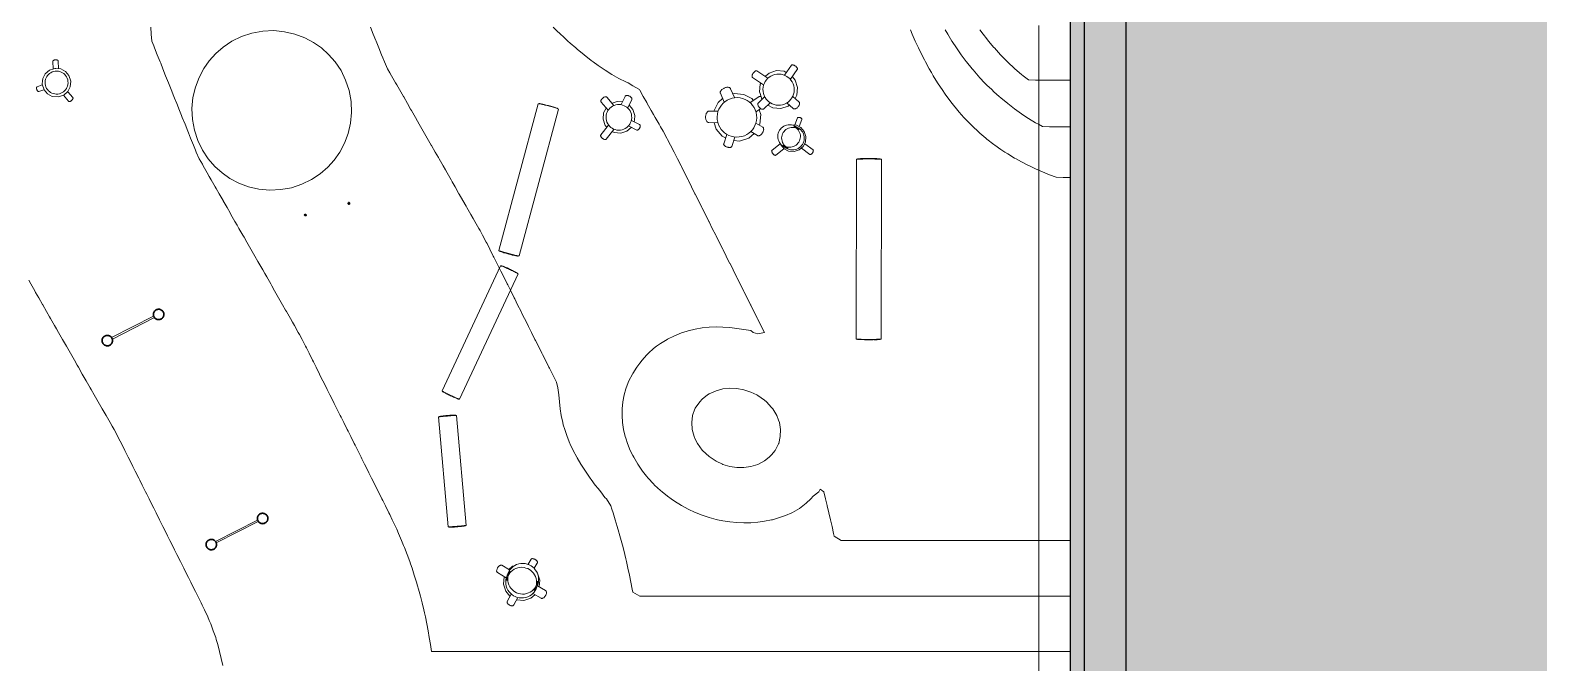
# Model space of a CAD drawing. Header units: millimetres. Extents: x -100577 to 287200, y -212120 to 238461.
# Drawn here: x 68313 to 90043, y 3340 to 12460 of the extents above; entities that cross this region are included whole.
import ezdxf

# ---------------------------------------------------------------- set-up
doc = ezdxf.new("R2010")
doc.units = ezdxf.units.MM
for name, color, linetype, lineweight in [('04_切断（機械室などの塊）', 7, 'Continuous', 35), ('10_見えがかり', 7, 'Continuous', 13), ('30_敷地・外構', 8, 'Continuous', 9), ('90_図枠', 7, 'Continuous', 25)]:
    doc.layers.add(name, color=color, linetype=linetype, lineweight=lineweight)

msp = doc.modelspace()

# ---------------------------------------------------------------- hatches: boundary and pattern name
at = {"layer": '30_敷地・外構'}
msp.add_hatch(color=8, dxfattribs=at).paths.add_polyline_path([(203769, 214442), (243430, 177722), (287200, 133010), (281793, -51921), (240886, -149401), (236610, -153248), (133668, -201677), (129226, -203200), (92493, -208829), (80789, -210335), (60528, -212120), (29240, -207579), (4134, -203331), (-18461, -198214), (-25999, -196278), (-94564, -156949), (-100577, -152009), (-15558, -27277), (128293, -27286), (128295, 900), (83295, 903), (83298, 56906), (50292, 56910), (20297, 12904), (20298, 907), (3653, 908), (165571, 238461)])

# ---------------------------------------------------------------- linework, layer by layer
at = {"layer": '04_切断（機械室などの塊）'}
for points in [[(72269, 9789), (72268, 9790), (72268, 9791), (72267, 9791), (72267, 9792), (72267, 9792), (72266, 9793), (72266, 9794), (72266, 9794), (72266, 9795), (72266, 9796), (72265, 9796), (72265, 9797), (72265, 9798), (72266, 9798), (72266, 9799), (72266, 9799), (72266, 9800), (72266, 9800), (72267, 9801), (72267, 9801), (72267, 9802), (72268, 9802), (72268, 9802), (72269, 9803), (72269, 9803), (72270, 9804), (72270, 9804), (72271, 9804), (72272, 9804), (72272, 9804), (72273, 9804), (72274, 9804), (72274, 9804), (72275, 9804), (72276, 9804), (72277, 9804)], [(72277, 9804), (72277, 9804), (72278, 9804), (72279, 9804), (72279, 9803), (72280, 9803), (72281, 9803), (72281, 9803), (72282, 9802), (72282, 9802), (72283, 9801), (72284, 9801), (72284, 9800), (72285, 9800), (72285, 9799), (72286, 9799), (72286, 9798), (72286, 9797), (72287, 9797), (72287, 9796), (72287, 9795), (72287, 9795), (72287, 9794), (72287, 9793), (72287, 9793), (72287, 9792), (72287, 9792), (72287, 9791), (72287, 9790), (72287, 9790), (72287, 9789), (72286, 9789), (72286, 9789), (72286, 9788), (72285, 9788), (72285, 9787), (72284, 9787), (72284, 9787), (72283, 9786), (72283, 9786), (72282, 9786), (72281, 9786), (72281, 9785), (72280, 9785), (72279, 9785), (72279, 9785), (72278, 9785), (72277, 9785), (72276, 9786), (72276, 9786), (72275, 9786), (72274, 9786), (72274, 9786), (72273, 9787), (72272, 9787), (72272, 9787), (72271, 9788), (72270, 9788), (72270, 9789), (72269, 9789), (72269, 9789)], [(72905, 9949), (72905, 9949), (72904, 9949), (72904, 9949), (72903, 9949), (72903, 9949), (72902, 9949), (72902, 9949), (72901, 9949), (72901, 9950), (72900, 9950), (72900, 9950), (72899, 9951), (72898, 9951), (72898, 9952), (72897, 9952), (72897, 9953), (72897, 9953), (72896, 9954), (72896, 9955), (72895, 9956), (72895, 9956), (72895, 9957), (72895, 9958), (72894, 9959), (72894, 9959), (72894, 9960), (72894, 9961), (72894, 9962), (72894, 9962), (72894, 9963), (72894, 9964), (72894, 9965), (72895, 9966), (72895, 9967), (72895, 9967), (72895, 9968), (72896, 9969), (72896, 9970), (72896, 9970), (72897, 9971), (72897, 9971), (72898, 9972), (72898, 9973), (72899, 9973)], [(72899, 9973), (72899, 9973), (72900, 9974), (72900, 9974), (72901, 9974), (72901, 9975), (72902, 9975), (72902, 9975), (72903, 9975), (72904, 9975), (72904, 9975), (72905, 9975), (72905, 9974), (72906, 9974), (72906, 9974), (72907, 9974), (72908, 9973)], [(72908, 9973), (72908, 9973), (72909, 9972), (72909, 9972), (72910, 9971), (72910, 9971), (72910, 9970), (72911, 9969), (72911, 9968), (72911, 9968), (72912, 9967), (72912, 9966), (72912, 9965), (72912, 9965), (72912, 9964), (72912, 9963), (72912, 9962), (72912, 9961), (72912, 9960), (72912, 9960), (72912, 9959), (72912, 9958), (72912, 9957), (72911, 9957), (72911, 9956), (72911, 9955), (72910, 9954), (72910, 9954), (72910, 9953), (72909, 9952), (72909, 9952), (72908, 9951), (72908, 9951), (72907, 9950), (72907, 9950), (72906, 9950), (72905, 9949)], [(70124, 8298), (70123, 8299), (70116, 8303), (70115, 8304), (70110, 8309), (70109, 8310), (70104, 8316), (70103, 8318), (70098, 8324), (70097, 8326), (70094, 8334), (70093, 8335), (70091, 8343), (70090, 8345), (70089, 8353), (70089, 8355), (70088, 8364), (70088, 8365), (70089, 8374), (70090, 8376), (70091, 8384), (70092, 8385), (70095, 8393), (70096, 8394), (70099, 8401), (70100, 8402), (70104, 8409), (70105, 8410), (70110, 8415), (70112, 8416), (70118, 8421), (70119, 8422), (70126, 8427), (70127, 8428), (70135, 8431), (70136, 8432), (70144, 8435), (70146, 8435), (70155, 8436), (70156, 8436), (70165, 8437), (70167, 8437), (70175, 8436), (70177, 8436), (70185, 8434), (70187, 8433), (70194, 8430), (70196, 8429), (70202, 8426), (70204, 8425), (70210, 8421), (70211, 8420), (70217, 8415), (70218, 8413), (70223, 8407), (70224, 8406), (70228, 8399), (70229, 8398), (70233, 8390), (70233, 8389), (70236, 8381), (70236, 8379), (70238, 8370), (70238, 8369), (70238, 8360), (70238, 8358), (70237, 8350), (70237, 8348), (70235, 8340), (70234, 8338), (70231, 8331), (70231, 8329), (70227, 8323), (70226, 8321), (70222, 8315), (70221, 8314), (70216, 8308), (70215, 8307), (70209, 8302), (70207, 8301), (70201, 8297), (70199, 8296), (70192, 8292), (70190, 8292), (70182, 8289), (70180, 8289), (70172, 8287), (70170, 8287), (70161, 8287), (70160, 8287), (70151, 8288), (70149, 8288), (70141, 8290), (70140, 8291), (70132, 8294), (70131, 8294), (70124, 8298)], [(69384, 7921), (69383, 7922), (69377, 7926), (69376, 7927), (69370, 7932), (69369, 7934), (69364, 7940), (69363, 7941), (69359, 7948), (69358, 7949), (69354, 7957), (69354, 7958), (69351, 7966), (69351, 7968), (69349, 7977), (69349, 7978), (69349, 7987), (69349, 7989), (69350, 7997), (69350, 7999), (69352, 8007), (69352, 8008), (69355, 8016), (69356, 8017), (69360, 8024), (69361, 8026), (69365, 8032), (69366, 8033), (69371, 8039), (69372, 8040), (69378, 8045), (69379, 8046), (69386, 8050), (69388, 8051), (69395, 8055), (69397, 8055), (69405, 8058), (69407, 8058), (69415, 8060), (69417, 8060), (69425, 8060), (69427, 8060), (69436, 8059), (69437, 8059), (69445, 8057), (69447, 8056), (69455, 8053), (69456, 8053), (69463, 8049), (69464, 8048), (69470, 8044), (69471, 8043), (69477, 8038), (69478, 8037), (69483, 8031), (69484, 8029), (69489, 8022), (69489, 8021), (69493, 8013), (69494, 8012), (69496, 8004), (69497, 8002), (69498, 7994), (69498, 7992), (69499, 7983), (69498, 7982), (69498, 7973), (69497, 7971), (69495, 7963), (69495, 7962), (69492, 7954), (69491, 7953), (69487, 7946), (69487, 7945), (69482, 7938), (69481, 7937), (69476, 7932), (69475, 7931), (69469, 7925), (69468, 7925), (69461, 7920), (69459, 7919), (69452, 7916), (69450, 7915), (69442, 7912), (69441, 7912), (69432, 7911), (69430, 7911), (69422, 7910), (69420, 7910), (69412, 7911), (69410, 7911), (69402, 7913), (69400, 7914), (69393, 7917), (69391, 7918), (69384, 7921)], [(71622, 5358), (71621, 5358), (71614, 5363), (71613, 5364), (71608, 5369), (71607, 5370), (71602, 5376), (71601, 5377), (71596, 5384), (71595, 5386), (71592, 5393), (71591, 5395), (71589, 5403), (71588, 5405), (71587, 5413), (71587, 5415), (71586, 5423), (71586, 5425), (71587, 5433), (71588, 5435), (71589, 5443), (71590, 5445), (71593, 5452), (71594, 5454), (71597, 5461), (71598, 5462), (71602, 5468), (71603, 5469), (71609, 5475), (71610, 5476), (71616, 5481), (71617, 5482), (71624, 5486), (71625, 5487), (71633, 5491), (71634, 5491), (71643, 5494), (71644, 5494), (71653, 5496), (71654, 5496), (71663, 5496), (71665, 5496), (71673, 5495), (71675, 5495), (71683, 5493), (71685, 5493), (71692, 5490), (71694, 5489), (71700, 5485), (71702, 5484), (71708, 5480), (71709, 5479), (71715, 5474), (71716, 5473), (71721, 5467), (71722, 5466), (71726, 5459), (71727, 5457), (71731, 5450), (71731, 5448), (71734, 5440), (71734, 5438), (71736, 5430), (71736, 5428), (71736, 5420), (71736, 5418), (71735, 5409), (71735, 5408), (71733, 5400), (71732, 5398), (71729, 5391), (71729, 5389), (71725, 5382), (71724, 5381), (71720, 5375), (71719, 5374), (71714, 5368), (71713, 5367), (71707, 5362), (71705, 5361), (71699, 5356), (71697, 5356), (71690, 5352), (71688, 5351), (71680, 5349), (71678, 5348), (71670, 5347), (71668, 5347), (71659, 5346), (71658, 5347), (71649, 5347), (71647, 5348), (71639, 5350), (71638, 5350), (71630, 5353), (71629, 5354), (71622, 5358)], [(70882, 4981), (70881, 4982), (70875, 4986), (70874, 4987), (70868, 4992), (70867, 4993), (70862, 4999), (70861, 5001), (70857, 5007), (70856, 5009), (70852, 5016), (70852, 5018), (70849, 5026), (70849, 5028), (70847, 5036), (70847, 5038), (70847, 5047), (70847, 5048), (70848, 5057), (70848, 5058), (70850, 5066), (70850, 5068), (70853, 5076), (70854, 5077), (70858, 5084), (70859, 5085), (70863, 5091), (70864, 5092), (70869, 5098), (70870, 5099), (70876, 5104), (70877, 5105), (70884, 5110), (70886, 5110), (70893, 5114), (70895, 5115), (70903, 5117), (70905, 5118), (70913, 5119), (70915, 5119), (70923, 5120), (70925, 5120), (70934, 5119), (70935, 5118), (70943, 5116), (70945, 5116), (70953, 5113), (70954, 5112), (70961, 5109), (70962, 5108), (70968, 5103), (70969, 5102), (70975, 5097), (70976, 5096), (70981, 5090), (70982, 5089), (70987, 5082), (70987, 5081), (70991, 5073), (70992, 5071), (70994, 5063), (70995, 5062), (70996, 5053), (70996, 5051), (70997, 5043), (70996, 5041), (70996, 5033), (70995, 5031), (70993, 5023), (70993, 5021), (70990, 5014), (70989, 5012), (70985, 5005), (70985, 5004), (70980, 4998), (70979, 4997), (70974, 4991), (70973, 4990), (70967, 4985), (70966, 4984), (70959, 4980), (70957, 4979), (70950, 4975), (70948, 4975), (70940, 4972), (70939, 4972), (70930, 4970), (70928, 4970), (70920, 4970), (70918, 4970), (70910, 4971), (70908, 4971), (70900, 4973), (70898, 4974), (70891, 4976), (70889, 4977), (70882, 4981)]]:
    msp.add_lwpolyline(points, dxfattribs=at)
at = {"layer": '10_見えがかり'}
for points in [[(70813, 11906), (70893, 12019), (70985, 12122), (71095, 12217), (71219, 12300), (71358, 12368), (71507, 12417), (71662, 12446), (71821, 12453), (71977, 12438), (72127, 12404), (72267, 12351), (72395, 12283), (72509, 12203), (72612, 12111), (72707, 12001), (72790, 11877), (72857, 11738), (72907, 11589), (72935, 11433), (72942, 11275), (72928, 11119), (72893, 10969), (72840, 10829), (72772, 10701), (72693, 10587), (72600, 10484), (72491, 10389), (72366, 10306), (72228, 10239), (72079, 10189), (71923, 10161), (71765, 10154), (71608, 10168), (71458, 10203), (71318, 10256), (71190, 10324), (71077, 10403), (70974, 10496), (70879, 10605), (70796, 10730), (70728, 10868), (70679, 11017), (70650, 11173), (70643, 11331), (70657, 11488), (70692, 11638), (70745, 11778), (70813, 11906)], [(82843, 12309), (82843, 12418), (82843, 12528)], [(83293, 12528), (83293, 12418), (83293, 12309), (83293, 11871), (83293, 11762), (83293, 11712), (83293, 11653), (83293, 11434), (83293, 11262), (83293, 11215), (83293, 11074), (83293, 10991), (83293, 10965), (83293, 10879), (83293, 10856), (83293, 10528), (83293, 10418), (83293, 10382), (83293, 10309), (83293, 10246), (83293, 10199), (83293, 10090), (83293, 9981), (83293, 9899), (83293, 9871), (83293, 9762), (83293, 9720), (83293, 9653), (83293, 9637), (83293, 9543), (83292, 9324), (83292, 9305), (83292, 9215), (83292, 9106), (83292, 8996), (83292, 8761), (83292, 8715), (83292, 8340), (83292, 6090), (83292, 5951), (83292, 4496), (83292, 3528), (83292, 2856)], [(82842, 2924), (82842, 3528), (82842, 4496), (82842, 6090), (82842, 7403), (82842, 8340), (82842, 8715), (82842, 8753), (82842, 8996), (82842, 9106), (82842, 9215), (82842, 9315), (82842, 9324), (82843, 9543), (82843, 9609), (82843, 9653), (82843, 9871), (82843, 9892), (82843, 9981), (82843, 10090), (82843, 10199), (82843, 10309), (82843, 10371), (82843, 10418), (82843, 10528), (82843, 10856), (82843, 10965), (82843, 10997), (82843, 11074), (82843, 11262), (82843, 11434), (82843, 11653), (82843, 11871), (82843, 12309)], [(68643, 11902), (68637, 12010), (68638, 12012), (68638, 12015), (68640, 12018), (68642, 12020), (68645, 12023), (68648, 12025), (68653, 12027), (68657, 12029), (68662, 12030), (68667, 12031), (68672, 12032), (68677, 12032), (68681, 12033), (68686, 12032), (68691, 12032), (68696, 12031), (68701, 12029), (68705, 12028), (68709, 12026), (68712, 12024), (68715, 12021), (68716, 12019), (68717, 12016), (68718, 12014), (68723, 11906)], [(79177, 11813), (79277, 11953), (79279, 11955), (79281, 11957), (79285, 11958), (79289, 11959), (79294, 11959), (79299, 11959), (79305, 11957), (79311, 11955), (79317, 11953), (79323, 11950), (79328, 11947), (79334, 11943), (79339, 11939), (79344, 11935), (79348, 11931), (79353, 11926), (79357, 11921), (79360, 11916), (79362, 11911), (79364, 11906), (79364, 11902), (79364, 11898), (79363, 11895), (79362, 11893), (79263, 11752)], [(68531, 11832), (68589, 11883), (68655, 11904), (68669, 11909), (68683, 11908), (68753, 11901), (68822, 11865), (68872, 11807), (68898, 11727), (68891, 11643), (68891, 11643), (68891, 11643), (68855, 11575), (68796, 11524), (68716, 11498), (68632, 11505), (68564, 11541), (68513, 11600), (68487, 11680), (68491, 11730), (68495, 11764), (68531, 11832)], [(68552, 11790), (68563, 11806), (68576, 11821), (68592, 11835), (68610, 11847), (68630, 11857), (68651, 11864), (68674, 11868), (68697, 11869), (68719, 11867), (68741, 11862), (68761, 11854), (68779, 11844), (68796, 11833), (68811, 11820), (68824, 11804), (68836, 11786), (68846, 11766), (68853, 11745), (68857, 11722), (68858, 11699), (68856, 11677), (68851, 11655), (68843, 11635), (68834, 11617), (68822, 11600), (68809, 11585), (68793, 11572), (68775, 11560), (68755, 11550), (68734, 11543), (68711, 11539), (68689, 11538), (68666, 11540), (68645, 11545), (68624, 11553), (68606, 11562), (68590, 11574), (68575, 11587), (68561, 11603), (68549, 11621), (68539, 11641), (68532, 11662), (68528, 11685), (68527, 11707), (68529, 11730), (68534, 11752), (68542, 11772), (68552, 11790)], [(78711, 11790), (78710, 11795), (78711, 11801), (78712, 11807), (78714, 11814), (78716, 11820), (78719, 11827), (78723, 11833), (78726, 11839), (78730, 11845), (78734, 11850), (78739, 11856), (78744, 11861), (78749, 11865), (78755, 11869), (78760, 11872), (78765, 11874), (78769, 11875), (78773, 11875), (78777, 11874), (78780, 11872), (78939, 11770)], [(78877, 11674), (78718, 11776), (78715, 11778), (78713, 11781), (78712, 11785), (78711, 11790)], [(78901, 11721), (78917, 11743), (78935, 11763), (78956, 11782), (78980, 11798), (79008, 11811), (79037, 11821), (79067, 11826), (79098, 11828), (79129, 11825), (79158, 11818), (79185, 11808), (79210, 11794), (79233, 11779), (79253, 11761), (79271, 11739), (79288, 11715), (79301, 11688), (79311, 11659), (79316, 11628), (79318, 11597), (79315, 11567), (79308, 11537), (79298, 11510), (79284, 11485), (79269, 11463), (79251, 11443), (79229, 11424), (79205, 11408), (79178, 11395), (79149, 11385), (79118, 11379), (79087, 11378), (79057, 11381), (79027, 11388), (79000, 11398), (78975, 11411), (78953, 11427), (78932, 11445), (78914, 11466), (78898, 11491), (78884, 11518), (78875, 11547), (78869, 11577), (78868, 11608), (78871, 11639), (78877, 11668), (78888, 11696), (78901, 11721)], [(78902, 11796), (78955, 11842)], [(78955, 11842), (78955, 11842), (79061, 11877), (79173, 11867), (79202, 11851)], [(79291, 11788), (79332, 11740), (79332, 11740), (79367, 11634), (79357, 11523), (79333, 11477)], [(68407, 11607), (68406, 11611), (68405, 11616), (68405, 11620), (68405, 11625), (68405, 11629), (68406, 11633), (68408, 11636), (68409, 11639), (68411, 11641), (68413, 11643), (68415, 11644), (68488, 11670)], [(68511, 11600), (68439, 11575), (68437, 11575), (68435, 11575), (68432, 11575), (68429, 11576), (68426, 11578), (68423, 11580), (68420, 11583), (68417, 11587), (68414, 11591), (68412, 11595), (68410, 11599), (68409, 11603), (68407, 11607)], [(68856, 11573), (68927, 11487), (68929, 11485), (68930, 11483), (68930, 11480), (68930, 11476), (68929, 11473), (68927, 11469), (68925, 11465), (68923, 11460), (68920, 11456), (68917, 11452), (68913, 11449), (68909, 11446), (68906, 11443), (68901, 11440), (68897, 11437), (68893, 11435), (68888, 11433), (68884, 11432), (68880, 11431), (68876, 11431), (68872, 11431), (68870, 11432), (68867, 11433), (68865, 11435), (68793, 11521)], [(76883, 11506), (76885, 11509), (76887, 11512), (76891, 11514), (76895, 11516), (76900, 11518), (76906, 11519), (76912, 11519), (76919, 11518), (76925, 11517), (76932, 11515), (76938, 11513), (76944, 11510), (76950, 11507), (76955, 11503), (76961, 11499), (76966, 11495), (76970, 11490), (76974, 11485), (76977, 11480), (76979, 11475), (76980, 11471), (76980, 11466), (76979, 11462), (76978, 11459), (76919, 11340)], [(78255, 11552), (78253, 11558), (78253, 11564), (78253, 11570), (78256, 11577), (78259, 11584), (78264, 11591), (78270, 11598), (78277, 11605), (78285, 11611), (78293, 11616), (78302, 11621), (78311, 11625), (78320, 11629), (78329, 11632), (78339, 11634), (78349, 11636), (78359, 11636), (78368, 11636), (78376, 11634), (78384, 11632), (78390, 11629), (78395, 11625), (78399, 11621), (78402, 11616), (78457, 11487)], [(78310, 11424), (78255, 11552)], [(78437, 11540), (78454, 11546), (78593, 11533), (78707, 11473), (78727, 11450)], [(78854, 11464), (78853, 11465), (78827, 11545), (78818, 11572), (78829, 11683), (78836, 11698)], [(75636, 11400), (75642, 11399), (75651, 11398), (75662, 11396), (75675, 11393), (75690, 11389), (75707, 11386), (75724, 11381), (75742, 11377), (75760, 11372), (75778, 11367), (75795, 11363), (75813, 11358), (75831, 11353), (75848, 11348), (75865, 11343), (75880, 11338), (75893, 11334), (75903, 11330), (75911, 11327), (75917, 11325), (75920, 11323), (75921, 11322), (75354, 9206), (75353, 9206), (75349, 9206), (75343, 9207), (75335, 9208), (75324, 9210), (75310, 9213), (75295, 9217), (75278, 9220), (75261, 9225), (75243, 9229), (75225, 9234), (75207, 9239), (75190, 9243), (75172, 9248), (75154, 9253), (75137, 9258), (75120, 9263), (75105, 9268), (75092, 9272), (75082, 9276), (75074, 9279), (75068, 9281), (75065, 9283), (75064, 9284), (75631, 11400), (75632, 11400), (75636, 11400)], [(75644, 11401), (75644, 11401), (75645, 11402), (75648, 11402), (75654, 11401), (75662, 11400)], [(75662, 11400), (75672, 11398), (75684, 11395), (75698, 11392), (75714, 11388), (75730, 11384), (75746, 11380), (75763, 11376), (75779, 11372), (75795, 11367), (75811, 11363), (75828, 11358), (75844, 11353), (75859, 11349), (75873, 11345), (75885, 11341), (75894, 11337), (75902, 11335), (75907, 11332), (75910, 11331), (75911, 11330), (75911, 11330)], [(76636, 11305), (76537, 11424), (76535, 11427), (76534, 11431), (76533, 11435), (76533, 11440), (76534, 11445)], [(76534, 11445), (76536, 11450), (76538, 11456), (76542, 11462), (76546, 11467), (76550, 11473), (76555, 11477), (76560, 11482), (76565, 11486), (76570, 11490), (76576, 11493), (76582, 11496), (76589, 11498), (76595, 11500), (76600, 11500), (76606, 11501), (76610, 11500), (76614, 11498), (76618, 11496), (76620, 11494), (76720, 11375)], [(76617, 11061), (76593, 11088), (76564, 11177), (76573, 11270), (76608, 11337)], [(76635, 11300), (76648, 11318), (76663, 11335), (76680, 11350), (76700, 11363), (76723, 11374), (76747, 11382), (76772, 11387), (76797, 11388), (76822, 11386), (76846, 11380), (76869, 11371), (76890, 11361), (76908, 11348), (76924, 11333), (76940, 11315), (76953, 11295), (76964, 11273), (76972, 11249), (76976, 11224), (76978, 11198), (76975, 11173), (76970, 11149), (76961, 11127), (76950, 11106), (76937, 11088), (76922, 11071), (76905, 11056), (76885, 11043), (76863, 11032), (76839, 11024), (76814, 11019), (76788, 11018), (76763, 11020), (76739, 11026), (76716, 11034), (76696, 11045), (76677, 11058), (76661, 11073), (76646, 11091), (76632, 11111), (76621, 11133), (76613, 11157), (76609, 11182), (76608, 11207), (76610, 11233), (76616, 11257), (76624, 11279), (76635, 11300)], [(76695, 11408), (76767, 11431), (76840, 11425)], [(76824, 11387), (76883, 11506)], [(76940, 11378), (76992, 11318), (77021, 11229), (77015, 11162), (77013, 11141)], [(78162, 11293), (78163, 11303), (78223, 11418), (78287, 11473)], [(78250, 11352), (78270, 11380), (78293, 11406), (78320, 11429), (78351, 11450), (78385, 11467), (78422, 11479), (78460, 11486), (78500, 11488), (78538, 11484), (78575, 11476), (78610, 11462), (78642, 11446), (78670, 11426), (78696, 11403), (78719, 11376), (78740, 11345), (78756, 11311), (78769, 11274), (78776, 11235), (78778, 11196), (78774, 11157), (78765, 11120), (78752, 11085), (78735, 11054), (78716, 11025), (78693, 11000), (78666, 10976), (78635, 10956), (78600, 10939), (78563, 10927), (78525, 10920), (78486, 10918), (78447, 10922), (78410, 10930), (78375, 10943), (78343, 10960), (78315, 10980), (78290, 11003), (78266, 11030), (78246, 11061), (78229, 11095), (78217, 11132), (78209, 11171), (78208, 11210), (78211, 11249), (78220, 11286), (78233, 11320), (78250, 11352)], [(78681, 11419), (78810, 11501), (78814, 11503), (78820, 11505), (78826, 11505), (78833, 11504), (78839, 11502)], [(78834, 11327), (78767, 11284)], [(78793, 11394), (78794, 11400), (78796, 11404), (78798, 11408), (78801, 11411), (78892, 11497)], [(78973, 11410), (78881, 11325), (78878, 11322), (78874, 11320), (78869, 11319), (78864, 11319), (78858, 11319), (78852, 11321), (78845, 11323), (78839, 11326), (78833, 11330), (78827, 11335), (78821, 11339), (78816, 11344), (78811, 11350), (78807, 11356), (78803, 11362), (78799, 11369), (78797, 11375), (78795, 11382), (78794, 11388), (78793, 11394)], [(78813, 11311), (78835, 11242), (78823, 11103), (78818, 11093)], [(79246, 11377), (79230, 11364), (79230, 11364), (79230, 11364), (79124, 11329), (79012, 11339), (78940, 11377)], [(79298, 11506), (79386, 11427), (79389, 11424), (79392, 11419), (79394, 11414), (79395, 11408), (79395, 11402), (79394, 11395), (79392, 11387), (79390, 11380), (79386, 11373), (79382, 11366), (79377, 11359), (79373, 11353), (79367, 11348), (79361, 11342), (79355, 11337), (79348, 11333), (79341, 11330), (79334, 11327), (79327, 11325), (79320, 11325), (79314, 11325), (79309, 11326), (79305, 11328), (79301, 11331), (79212, 11410)], [(76530, 10940), (76530, 10943), (76531, 10946), (76532, 10949), (76643, 11091)], [(76974, 11159), (77090, 11099), (77092, 11097), (77095, 11095), (77097, 11092), (77098, 11088), (77099, 11084), (77099, 11079), (77099, 11074), (77098, 11069), (77097, 11064), (77095, 11058), (77093, 11053), (77091, 11048), (77088, 11044), (77085, 11039), (77082, 11034), (77078, 11030), (77074, 11027), (77070, 11023), (77066, 11021), (77062, 11019), (77058, 11018), (77055, 11018), (77052, 11019), (77049, 11020), (76933, 11080)], [(78042, 11191), (78041, 11201), (78041, 11211), (78042, 11221), (78043, 11231), (78045, 11241), (78048, 11251), (78052, 11261), (78057, 11269), (78062, 11277), (78068, 11283), (78074, 11287), (78080, 11291), (78086, 11292), (78092, 11293), (78220, 11291)], [(78217, 11125), (78089, 11127), (78083, 11128), (78077, 11130), (78071, 11134), (78065, 11138), (78059, 11145), (78055, 11152), (78050, 11161), (78047, 11170), (78044, 11180), (78042, 11191)], [(78327, 10907), (78278, 10933), (78194, 11031), (78163, 11124)], [(78767, 11121), (78864, 11063), (78868, 11060), (78871, 11056), (78874, 11051), (78876, 11045), (78877, 11038), (78878, 11030), (78877, 11022), (78875, 11013), (78873, 11005), (78870, 10996), (78866, 10988), (78862, 10981), (78857, 10974), (78852, 10967), (78846, 10960), (78840, 10954), (78833, 10948), (78826, 10944), (78819, 10941), (78812, 10938), (78806, 10937), (78800, 10938), (78795, 10939), (78791, 10941), (78694, 10999)], [(79119, 11032), (79132, 11048), (79148, 11062), (79167, 11074), (79187, 11084), (79209, 11091), (79232, 11096), (79255, 11097), (79278, 11095), (79300, 11089), (79321, 11082), (79340, 11072), (79382, 11048), (79398, 11036), (79414, 11022), (79427, 11006), (79440, 10988), (79450, 10967), (79457, 10945), (79461, 10922), (79462, 10899), (79460, 10876), (79454, 10854), (79447, 10833), (79437, 10814), (79425, 10797), (79411, 10782), (79395, 10768), (79377, 10756), (79356, 10746), (79334, 10738), (79311, 10734), (79288, 10733), (79265, 10735), (79243, 10740), (79222, 10748), (79203, 10758), (79162, 10782), (79145, 10794), (79130, 10808), (79116, 10824), (79104, 10842), (79094, 10863), (79087, 10885), (79082, 10907), (79081, 10931), (79084, 10954), (79089, 10976), (79097, 10997), (79107, 11016), (79119, 11032)], [(79281, 11096), (79349, 11090), (79414, 11056), (79462, 11000), (79487, 10925), (79480, 10846), (79480, 10846), (79446, 10781), (79390, 10733), (79315, 10709), (79236, 10716), (79171, 10750), (79123, 10805), (79119, 10816)], [(79326, 11094), (79363, 11195), (79364, 11197), (79366, 11198), (79368, 11200), (79370, 11201), (79374, 11202), (79377, 11203), (79381, 11203), (79385, 11203), (79389, 11202), (79394, 11202), (79398, 11200), (79402, 11199), (79406, 11197), (79410, 11196), (79413, 11194), (79417, 11191), (79420, 11189), (79423, 11186), (79426, 11183), (79427, 11180), (79428, 11178), (79429, 11175), (79429, 11173), (79429, 11171), (79391, 11070)], [(76721, 11030), (76610, 10888), (76608, 10886), (76606, 10885), (76602, 10883), (76598, 10883), (76594, 10883), (76588, 10884), (76583, 10885), (76578, 10887), (76572, 10890), (76567, 10893), (76561, 10896), (76557, 10900), (76552, 10903), (76547, 10908), (76543, 10912), (76539, 10917), (76536, 10922), (76533, 10927), (76531, 10931), (76530, 10936), (76530, 10940)], [(76971, 11058), (76907, 11004), (76819, 10974), (76726, 10983), (76698, 10997)], [(78464, 10918), (78420, 10784), (78418, 10781), (78416, 10777), (78412, 10775), (78407, 10772), (78402, 10770), (78396, 10769), (78389, 10769), (78381, 10769), (78373, 10769), (78366, 10771), (78358, 10772), (78351, 10774), (78344, 10777), (78337, 10780), (78330, 10784), (78323, 10788), (78317, 10792), (78312, 10797), (78308, 10801), (78305, 10806), (78302, 10811), (78301, 10815), (78301, 10819), (78302, 10823)], [(78302, 10823), (78346, 10956)], [(78740, 10969), (78665, 10904), (78532, 10860), (78449, 10868)], [(79318, 11057), (79297, 11059), (79275, 11058), (79254, 11054), (79234, 11047), (79215, 11038), (79198, 11027), (79184, 11014), (79171, 11000), (79160, 10984), (79151, 10967), (79144, 10948), (79139, 10928), (79137, 10906), (79138, 10885), (79142, 10864), (79148, 10843), (79157, 10825), (79169, 10808), (79181, 10793), (79194, 10782), (79205, 10777), (79225, 10773), (79246, 10771), (79268, 10772), (79289, 10776), (79309, 10782), (79328, 10792), (79345, 10803), (79360, 10816), (79372, 10830), (79383, 10845), (79392, 10863), (79400, 10882), (79404, 10902), (79406, 10923), (79406, 10945), (79402, 10966), (79395, 10986), (79386, 11005), (79375, 11022), (79362, 11037), (79349, 11048), (79338, 11052), (79318, 11057)], [(79342, 11065), (79320, 11070), (79311, 11071), (79311, 11071), (79315, 11069), (79333, 11060), (79375, 11036), (79388, 11027), (79388, 11027), (79386, 11030), (79372, 11046), (79357, 11060), (79342, 11065)], [(79170, 10748), (79055, 10658), (79052, 10656), (79050, 10655), (79046, 10655), (79043, 10656), (79039, 10657), (79034, 10659), (79030, 10661), (79025, 10664), (79021, 10668), (79017, 10672), (79013, 10676), (79009, 10680), (79006, 10684), (79003, 10689), (79000, 10694), (78998, 10699), (78996, 10704), (78994, 10709), (78994, 10714), (78993, 10718), (78994, 10722), (78995, 10725), (78996, 10727), (78998, 10729), (79115, 10821)], [(79211, 10770), (79169, 10794), (79155, 10803), (79155, 10803), (79158, 10800), (79172, 10783), (79187, 10770), (79201, 10764), (79223, 10759), (79232, 10759), (79232, 10759), (79228, 10760), (79211, 10770)], [(79469, 10822), (79589, 10733), (79591, 10731), (79592, 10729), (79593, 10726), (79594, 10723), (79593, 10719), (79593, 10715), (79592, 10711), (79590, 10706), (79588, 10702), (79586, 10697), (79583, 10693), (79580, 10689), (79577, 10685), (79574, 10682), (79570, 10678), (79566, 10675), (79563, 10672), (79559, 10670), (79555, 10668), (79552, 10667), (79548, 10666), (79546, 10666), (79543, 10667), (79541, 10668), (79421, 10757)], [(80236, 10600), (80249, 10601), (80265, 10601), (80284, 10602), (80305, 10602), (80326, 10603), (80349, 10603), (80371, 10603), (80393, 10603), (80414, 10603), (80437, 10603), (80459, 10603), (80481, 10602), (80501, 10602), (80520, 10601), (80536, 10601), (80550, 10600), (80560, 10600), (80567, 10599), (80571, 10598), (80573, 10598), (80572, 8008), (80571, 8007), (80567, 8006), (80560, 8006), (80549, 8005), (80536, 8005), (80520, 8004), (80501, 8004), (80480, 8003), (80459, 8003), (80436, 8003), (80414, 8003), (80392, 8002), (80371, 8003), (80349, 8003), (80326, 8003), (80304, 8003), (80284, 8004), (80265, 8004), (80249, 8005), (80235, 8005), (80225, 8006), (80218, 8006), (80214, 8007), (80212, 8008), (80213, 10598), (80214, 10598), (80218, 10599), (80225, 10600), (80236, 10600)], [(80227, 10601), (80227, 10603), (80228, 10603), (80232, 10604), (80239, 10605), (80248, 10605), (80261, 10606)], [(80260, 10607), (80263, 10607), (80271, 10608)], [(80261, 10606), (80275, 10606), (80293, 10607), (80312, 10607), (80332, 10607), (80352, 10607), (80373, 10608), (80393, 10608), (80413, 10608), (80433, 10607), (80454, 10607), (80474, 10607), (80492, 10607), (80510, 10606), (80525, 10606), (80537, 10605), (80547, 10605), (80553, 10604), (80557, 10603), (80558, 10603), (80558, 10601)], [(80271, 10608), (80281, 10608), (80294, 10609), (80308, 10609), (80324, 10609), (80341, 10610), (80359, 10610), (80376, 10610), (80393, 10610), (80409, 10610), (80427, 10610), (80444, 10610), (80461, 10609), (80477, 10609), (80491, 10609), (80504, 10608), (80509, 10608)], [(75341, 9205), (75341, 9205), (75340, 9204), (75337, 9204), (75331, 9205), (75323, 9206), (75313, 9208), (75301, 9211), (75287, 9214), (75272, 9218), (75255, 9222), (75239, 9226), (75222, 9230), (75206, 9234), (75190, 9239), (75174, 9243), (75157, 9248), (75141, 9253), (75126, 9257), (75112, 9261), (75101, 9265), (75091, 9269), (75083, 9271), (75078, 9274), (75075, 9275), (75075, 9276), (75075, 9277)], [(75254, 9220), (75248, 9221), (75233, 9225), (75219, 9229), (75206, 9232), (75192, 9236), (75178, 9240), (75164, 9244), (75150, 9248), (75137, 9252), (75132, 9253)], [(75308, 9208), (75306, 9208), (75297, 9210), (75287, 9212), (75275, 9215), (75262, 9218), (75256, 9219)], [(75096, 9062), (75104, 9060), (75114, 9056), (75125, 9051), (75139, 9046), (75154, 9040), (75169, 9033), (75185, 9026), (75201, 9018), (75216, 9011), (75231, 9004), (75247, 8997), (75263, 8989), (75278, 8982), (75292, 8974), (75305, 8968), (75316, 8962), (75325, 8956), (75332, 8952), (75337, 8949), (75339, 8947), (75340, 8946), (74499, 7142), (74497, 7142), (74494, 7142), (74489, 7144), (74481, 7146), (74471, 7150), (74459, 7155), (74446, 7160), (74431, 7167), (74416, 7173), (74400, 7180), (74384, 7188), (74369, 7195), (74354, 7202), (74338, 7209), (74322, 7217), (74307, 7224), (74293, 7232), (74280, 7238), (74269, 7244), (74260, 7250), (74253, 7254), (74248, 7257), (74246, 7259), (74245, 7260), (75086, 9064), (75087, 9064), (75091, 9064), (75096, 9062)], [(75098, 9064), (75098, 9064), (75100, 9064), (75103, 9064), (75108, 9062)], [(75108, 9062), (75115, 9060), (75124, 9056), (75135, 9052), (75147, 9047), (75161, 9041), (75175, 9035), (75189, 9029), (75204, 9022), (75218, 9015), (75232, 9009), (75246, 9002), (75261, 8995), (75275, 8988), (75288, 8981), (75300, 8975), (75310, 8970), (75318, 8965), (75325, 8961), (75329, 8958), (75331, 8956), (75332, 8955), (75332, 8955)], [(75163, 9042), (75165, 9041), (75175, 9036), (75186, 9032), (75197, 9027), (75208, 9022), (75208, 9022)], [(69486, 8031), (70090, 8339)], [(70102, 8317), (69497, 8008)], [(80558, 8004), (80558, 8003), (80557, 8002), (80553, 8002), (80546, 8001), (80537, 8000), (80525, 8000), (80510, 7999), (80492, 7999), (80473, 7999), (80453, 7998), (80433, 7998), (80412, 7998), (80392, 7998), (80373, 7998), (80352, 7998), (80331, 7998), (80311, 7999), (80293, 7999), (80275, 7999), (80260, 8000), (80248, 8000), (80238, 8001), (80232, 8002), (80228, 8002), (80227, 8003), (80227, 8004)], [(80432, 7996), (80423, 7996), (80407, 7996), (80392, 7996), (80377, 7996), (80362, 7996), (80347, 7996), (80338, 7996)], [(80513, 7999), (80508, 7998), (80501, 7998), (80492, 7998), (80481, 7997), (80468, 7997), (80467, 7997)], [(74487, 7142), (74487, 7142), (74485, 7142), (74482, 7142), (74477, 7144), (74470, 7146), (74461, 7150), (74450, 7154), (74438, 7159), (74424, 7165), (74410, 7171), (74396, 7178), (74381, 7184), (74367, 7191), (74353, 7197), (74339, 7204), (74324, 7211), (74310, 7218), (74297, 7225), (74285, 7231), (74275, 7237), (74267, 7241), (74260, 7245), (74256, 7248), (74254, 7250), (74253, 7251), (74253, 7251)], [(74210, 6887), (74220, 6888), (74231, 6889), (74245, 6891), (74260, 6892), (74275, 6894), (74291, 6895), (74307, 6897), (74323, 6898), (74338, 6899), (74354, 6901), (74371, 6902), (74386, 6903), (74401, 6904), (74414, 6905), (74426, 6906), (74436, 6906), (74443, 6907), (74449, 6907), (74452, 6907), (74453, 6906), (74591, 5322), (74590, 5322), (74587, 5321), (74582, 5321), (74575, 5319), (74565, 5318), (74553, 5317), (74540, 5316), (74525, 5314), (74510, 5312), (74493, 5311), (74477, 5309), (74462, 5308), (74446, 5307), (74430, 5305), (74414, 5304), (74398, 5303), (74384, 5302), (74370, 5301), (74358, 5300), (74349, 5300), (74341, 5299), (74336, 5299), (74333, 5299), (74332, 5300), (74194, 6884), (74194, 6884), (74197, 6885), (74203, 6886), (74210, 6887)], [(74204, 6888), (74204, 6890), (74204, 6890), (74207, 6891), (74212, 6891), (74219, 6892), (74227, 6893)], [(74223, 6895), (74223, 6895), (74225, 6895), (74229, 6896), (74235, 6897)], [(74227, 6893), (74238, 6895), (74251, 6896), (74264, 6897), (74279, 6899), (74293, 6900), (74308, 6902), (74322, 6903), (74337, 6904), (74352, 6905), (74366, 6906), (74381, 6908), (74394, 6909), (74407, 6909), (74418, 6910), (74426, 6910), (74433, 6911), (74438, 6911), (74441, 6911), (74442, 6910), (74442, 6908)], [(74235, 6897), (74242, 6897), (74251, 6898), (74262, 6900), (74273, 6901), (74285, 6902), (74298, 6903), (74310, 6904), (74322, 6905), (74334, 6906), (74347, 6907), (74359, 6908), (74371, 6909), (74383, 6910), (74393, 6911), (74402, 6911), (74410, 6912), (74415, 6912), (74419, 6912), (74422, 6912), (74422, 6912)], [(70983, 5090), (71588, 5398)], [(71599, 5376), (70994, 5068)], [(74581, 5319), (74581, 5317), (74580, 5316), (74578, 5316), (74573, 5315), (74566, 5314), (74557, 5313), (74546, 5312), (74534, 5310), (74520, 5309), (74506, 5307), (74491, 5306), (74477, 5305), (74462, 5303), (74448, 5302), (74433, 5301), (74418, 5300), (74404, 5299), (74390, 5298), (74378, 5297), (74367, 5296), (74358, 5296), (74351, 5295), (74347, 5295), (74344, 5295), (74343, 5296), (74343, 5298)], [(74564, 5312), (74564, 5312), (74564, 5312), (74561, 5311), (74557, 5311), (74551, 5310), (74544, 5309), (74535, 5308), (74524, 5307), (74512, 5305), (74500, 5304), (74487, 5303), (74475, 5302), (74462, 5301), (74450, 5300), (74438, 5299), (74425, 5298), (74413, 5297), (74401, 5296), (74390, 5295), (74381, 5295), (74373, 5294), (74367, 5294), (74363, 5294), (74361, 5294), (74360, 5294)], [(75484, 4761), (75527, 4833), (75529, 4835), (75531, 4838), (75535, 4840), (75539, 4841), (75544, 4842), (75550, 4842), (75556, 4841), (75562, 4840), (75568, 4838), (75574, 4836), (75580, 4833), (75586, 4830), (75591, 4827), (75596, 4823), (75601, 4819), (75606, 4814), (75610, 4809), (75614, 4804), (75616, 4799), (75618, 4795), (75619, 4790), (75619, 4786), (75618, 4783), (75617, 4779), (75573, 4705)], [(75032, 4668), (75033, 4675), (75034, 4682), (75037, 4689), (75039, 4697), (75043, 4704), (75046, 4710), (75050, 4716), (75055, 4722), (75060, 4728), (75065, 4734), (75071, 4739), (75077, 4742), (75083, 4745), (75088, 4747), (75094, 4748), (75099, 4748), (75103, 4748), (75106, 4746), (75219, 4679)], [(75169, 4565), (75043, 4640), (75040, 4642), (75037, 4646), (75035, 4650), (75033, 4655), (75032, 4661), (75032, 4668)], [(75222, 4302), (75163, 4371), (75129, 4473), (75139, 4580), (75139, 4580)], [(75211, 4664), (75227, 4687), (75245, 4707), (75267, 4726), (75292, 4743), (75319, 4756), (75349, 4766), (75380, 4772), (75412, 4773), (75443, 4770), (75473, 4763), (75501, 4753), (75527, 4739), (75550, 4723), (75570, 4705), (75589, 4683), (75606, 4658), (75620, 4631), (75630, 4601), (75636, 4570), (75637, 4539), (75634, 4508), (75628, 4478), (75612, 4437), (75602, 4409), (75589, 4383), (75573, 4361), (75554, 4340), (75533, 4321), (75508, 4305), (75480, 4291), (75450, 4282), (75419, 4276), (75388, 4275), (75356, 4277), (75326, 4284), (75298, 4295), (75273, 4308), (75250, 4324), (75229, 4343), (75210, 4364), (75194, 4389), (75180, 4417), (75170, 4446), (75164, 4477), (75162, 4509), (75165, 4540), (75172, 4569), (75187, 4611), (75198, 4639), (75211, 4664)], [(75228, 4662), (75227, 4663), (75212, 4645), (75196, 4623), (75185, 4603), (75180, 4581), (75178, 4550), (75179, 4529), (75179, 4529), (75180, 4537), (75186, 4565), (75202, 4607), (75211, 4633), (75224, 4656), (75228, 4662)], [(75426, 4714), (75396, 4717), (75367, 4715), (75338, 4710), (75310, 4701), (75284, 4688), (75261, 4673), (75241, 4655), (75224, 4636), (75209, 4615), (75199, 4597), (75195, 4579), (75193, 4550), (75194, 4520), (75200, 4491), (75209, 4464), (75222, 4438), (75237, 4415), (75255, 4395), (75274, 4377), (75296, 4363), (75320, 4350), (75346, 4340), (75374, 4334), (75403, 4331), (75433, 4332), (75462, 4338), (75490, 4347), (75515, 4359), (75539, 4375), (75559, 4392), (75576, 4412), (75591, 4433), (75600, 4450), (75604, 4469), (75607, 4498), (75606, 4527), (75600, 4556), (75591, 4584), (75578, 4609), (75562, 4633), (75545, 4653), (75525, 4670), (75504, 4685), (75480, 4698), (75454, 4707), (75426, 4714)], [(75208, 4687), (75260, 4732)], [(75260, 4732), (75285, 4740)], [(75618, 4639), (75622, 4635), (75622, 4635), (75655, 4533), (75650, 4483), (75646, 4434)], [(75183, 4557), (75180, 4558)], [(75619, 4448), (75737, 4381), (75740, 4379), (75743, 4375), (75746, 4371), (75748, 4366), (75749, 4360), (75749, 4353), (75749, 4345), (75748, 4338), (75746, 4330), (75743, 4323), (75740, 4316), (75736, 4309), (75732, 4302), (75728, 4296), (75723, 4290), (75717, 4284), (75711, 4279), (75705, 4275), (75699, 4272), (75693, 4270), (75688, 4269), (75683, 4269), (75678, 4269), (75675, 4271), (75555, 4338)], [(75620, 4510), (75613, 4482), (75598, 4441), (75588, 4415), (75576, 4391), (75572, 4385), (75572, 4385), (75588, 4402), (75604, 4425), (75614, 4445), (75619, 4466), (75622, 4497), (75621, 4519), (75620, 4519), (75620, 4510)], [(75605, 4455), (75614, 4451)], [(75181, 4213), (75181, 4217), (75182, 4221), (75183, 4224), (75240, 4331)], [(75335, 4280), (75278, 4174), (75276, 4171), (75273, 4168), (75270, 4166), (75265, 4164), (75260, 4163), (75254, 4163), (75248, 4163), (75242, 4164), (75235, 4165), (75229, 4168), (75222, 4170), (75217, 4173), (75211, 4176), (75205, 4180), (75200, 4184), (75195, 4189), (75191, 4193), (75187, 4198), (75184, 4203), (75182, 4208), (75181, 4213)], [(75580, 4322), (75524, 4274), (75422, 4240), (75321, 4249)]]:
    msp.add_lwpolyline(points, dxfattribs=at)
at = {"layer": '30_敷地・外構'}
for points in [[(236610, -153248), (133668, -201677), (129226, -203200), (92493, -208829), (80789, -210335), (60528, -212120), (29240, -207579), (4134, -203331), (-18461, -198214), (-25999, -196278), (-94564, -156949), (-100577, -152009), (-15558, -27277), (128293, -27286), (128295, 900), (83295, 903), (83298, 56906), (50292, 56910), (20297, 12904), (20298, 907), (3653, 908), (165571, 238461)], [(83295, 56903), (83292, 900), (20301, 904), (20300, 12903), (50294, 56907), (83295, 56903)], [(83292, 3503), (83192, 3503), (83092, 3503), (82992, 3503), (82892, 3503), (82792, 3503), (82692, 3503), (82592, 3503), (82492, 3503), (82392, 3503), (82292, 3503), (82192, 3503), (82092, 3503), (81992, 3503), (81892, 3503), (81792, 3503), (81692, 3503), (81592, 3503), (81492, 3503), (81392, 3503), (81292, 3503), (81192, 3503), (81092, 3503), (80992, 3503), (80892, 3503), (80792, 3503), (80692, 3503), (80592, 3503), (80492, 3503), (80392, 3503), (80292, 3503), (80192, 3503), (80092, 3503), (79992, 3503), (79892, 3503), (79792, 3503), (79692, 3503), (79592, 3503), (79492, 3503), (79392, 3503), (79292, 3503), (79192, 3503), (79092, 3503), (78992, 3503), (78892, 3503), (78792, 3503), (78692, 3503), (78592, 3503), (78492, 3503), (78392, 3503), (78292, 3503), (78192, 3503), (78092, 3503), (77992, 3503), (77892, 3503), (77792, 3503), (77692, 3503), (77592, 3503), (77492, 3503), (77392, 3503), (77292, 3503), (77192, 3503), (77092, 3503), (76992, 3503), (76892, 3503), (76792, 3503), (76692, 3503), (76592, 3503), (76492, 3503), (76392, 3503), (76292, 3503), (76192, 3503), (76092, 3503), (75992, 3503), (75892, 3503), (75792, 3503), (75692, 3503), (75592, 3503), (75492, 3503), (75392, 3503), (75292, 3503), (75192, 3503), (75092, 3503), (74992, 3503), (74892, 3503), (74792, 3503), (74692, 3503), (74592, 3503), (74492, 3503), (74392, 3503), (74292, 3503), (74192, 3503), (74092, 3503), (74092, 3503), (74077, 3603), (74062, 3703), (74045, 3803), (74026, 3903), (74006, 4003), (73992, 4063), (73983, 4103), (73960, 4203), (73934, 4303), (73907, 4403), (73892, 4452), (73877, 4503), (73846, 4603), (73814, 4703), (73792, 4765), (73779, 4803), (73742, 4903), (73704, 5003), (73692, 5031), (73663, 5103), (73620, 5203), (73592, 5266), (73576, 5303), (73529, 5403), (73492, 5478), (73480, 5503), (73430, 5603), (73392, 5679), (73380, 5703), (73330, 5803), (73292, 5879), (73280, 5903), (73230, 6003), (73192, 6079), (73180, 6103), (73130, 6203), (73092, 6279), (73080, 6303), (73030, 6403), (72992, 6479), (72980, 6503), (72930, 6603), (72892, 6679), (72880, 6703), (72830, 6803), (72792, 6879), (72780, 6903), (72730, 7003), (72692, 7079), (72680, 7103), (72630, 7203), (72592, 7279), (72580, 7303), (72530, 7403), (72492, 7479), (72480, 7503), (72430, 7603), (72392, 7679), (72380, 7703), (72330, 7803), (72292, 7879), (72280, 7903), (72229, 8003), (72192, 8071), (72175, 8103), (72119, 8203), (72092, 8250), (72062, 8303), (72005, 8403), (71992, 8425), (71948, 8503), (71892, 8600), (71891, 8603), (71834, 8703), (71792, 8775), (71777, 8803), (71720, 8903), (71692, 8950), (71662, 9003), (71605, 9103), (71593, 9126), (71548, 9203), (71493, 9301), (71491, 9303), (71434, 9403), (71393, 9476), (71377, 9503), (71320, 9603), (71293, 9651), (71262, 9703), (71205, 9803), (71193, 9826), (71148, 9903), (71093, 10001), (71091, 10003), (71034, 10103), (70993, 10176), (70977, 10203), (70920, 10303), (70893, 10351), (70862, 10403), (70805, 10503), (70793, 10526), (70748, 10603), (70704, 10703), (70693, 10732), (70664, 10803), (70624, 10903), (70593, 10982), (70584, 11003), (70544, 11103), (70504, 11203), (70493, 11232), (70464, 11303), (70424, 11403), (70393, 11482), (70384, 11503), (70344, 11603), (70304, 11703), (70293, 11732), (70264, 11803), (70224, 11903), (70193, 11982), (70184, 12003), (70144, 12103), (70104, 12203), (70093, 12232), (70065, 12303), (70057, 12403), (70050, 12503)], [(83292, 4303), (83192, 4303), (83092, 4303), (82992, 4303), (82892, 4303), (82792, 4303), (82692, 4303), (82592, 4303), (82492, 4303), (82392, 4303), (82292, 4303), (82192, 4303), (82092, 4303), (81992, 4303), (81892, 4303), (81792, 4303), (81692, 4303), (81592, 4303), (81492, 4303), (81392, 4303), (81292, 4303), (81192, 4303), (81092, 4303), (80992, 4303), (80892, 4303), (80792, 4303), (80692, 4303), (80592, 4303), (80492, 4303), (80392, 4303), (80292, 4303), (80192, 4303), (80092, 4303), (79992, 4303), (79892, 4303), (79792, 4303), (79692, 4303), (79592, 4303), (79492, 4303), (79392, 4303), (79292, 4303), (79192, 4303), (79092, 4303), (78992, 4303), (78892, 4303), (78792, 4303), (78692, 4303), (78592, 4303), (78492, 4303), (78392, 4303), (78292, 4303), (78192, 4303), (78092, 4303), (77992, 4303), (77892, 4303), (77792, 4303), (77692, 4303), (77592, 4303), (77492, 4303), (77392, 4303), (77292, 4303), (77192, 4303), (77092, 4303), (77092, 4303), (76992, 4361), (76985, 4403), (76965, 4503), (76945, 4603), (76923, 4703), (76901, 4803), (76892, 4838), (76877, 4903), (76852, 5003), (76826, 5103), (76798, 5203), (76792, 5223), (76769, 5303), (76739, 5403), (76708, 5503), (76692, 5553), (76676, 5603), (76612, 5703), (76592, 5725), (76531, 5803), (76492, 5851), (76451, 5903), (76392, 5985), (76378, 6003), (76310, 6103), (76292, 6131), (76245, 6203), (76192, 6294), (76187, 6303), (76134, 6403), (76092, 6493), (76088, 6503), (76046, 6603), (76012, 6703), (75992, 6772), (75983, 6803), (75961, 6903), (75945, 7003), (75936, 7103), (75927, 7203), (75914, 7303), (75892, 7387), (75884, 7403), (75834, 7503), (75792, 7587), (75784, 7603), (75734, 7703), (75692, 7787), (75684, 7803), (75634, 7903), (75592, 7987), (75584, 8003), (75534, 8103), (75492, 8187), (75484, 8203), (75434, 8303), (75392, 8387), (75384, 8403), (75334, 8503), (75292, 8587), (75284, 8603), (75234, 8703), (75192, 8787), (75184, 8803), (75134, 8903), (75092, 8987), (75084, 9003), (75034, 9103), (74993, 9187), (74984, 9203), (74934, 9303), (74893, 9383), (74882, 9403), (74829, 9503), (74793, 9570), (74774, 9603), (74718, 9703), (74693, 9747), (74661, 9803), (74603, 9903), (74593, 9922), (74546, 10003), (74493, 10097), (74489, 10103), (74432, 10203), (74393, 10272), (74375, 10303), (74318, 10403), (74293, 10447), (74261, 10503), (74203, 10603), (74193, 10622), (74146, 10703), (74093, 10797), (74089, 10803), (74032, 10903), (73993, 10972), (73975, 11003), (73918, 11103), (73893, 11147), (73861, 11203), (73803, 11303), (73793, 11322), (73746, 11403), (73693, 11497), (73689, 11503), (73632, 11603), (73593, 11672), (73575, 11703), (73518, 11803), (73493, 11847), (73461, 11903), (73415, 12003), (73393, 12060), (73375, 12103), (73335, 12203), (73295, 12303), (73293, 12310), (73255, 12403), (73215, 12503)], [(83292, 5103), (83192, 5103), (83092, 5103), (82992, 5103), (82892, 5103), (82792, 5103), (82692, 5103), (82592, 5103), (82492, 5103), (82392, 5103), (82292, 5103), (82192, 5103), (82092, 5103), (81992, 5103), (81892, 5103), (81792, 5103), (81692, 5103), (81592, 5103), (81492, 5103), (81392, 5103), (81292, 5103), (81192, 5103), (81092, 5103), (80992, 5103), (80892, 5103), (80792, 5103), (80692, 5103), (80592, 5103), (80492, 5103), (80392, 5103), (80292, 5103), (80192, 5103), (80092, 5103), (79992, 5103), (79992, 5103), (79892, 5165), (79884, 5203), (79863, 5303), (79841, 5403), (79818, 5503), (79794, 5603), (79792, 5610), (79769, 5703), (79744, 5803), (79692, 5842), (79673, 5803), (79592, 5741), (79557, 5703), (79492, 5641), (79444, 5603), (79392, 5565), (79292, 5507), (79282, 5503), (79192, 5464), (79092, 5428), (79003, 5403), (78992, 5400), (78892, 5380), (78792, 5366), (78692, 5358), (78592, 5357), (78492, 5361), (78392, 5371), (78292, 5387), (78215, 5403), (78192, 5408), (78092, 5436), (77992, 5469), (77906, 5503), (77892, 5509), (77792, 5556), (77704, 5603), (77692, 5609), (77592, 5672), (77547, 5703), (77492, 5743), (77417, 5803), (77392, 5824), (77307, 5903), (77292, 5918), (77214, 6003), (77192, 6029), (77134, 6103), (77092, 6162), (77065, 6203), (77006, 6303), (76992, 6330), (76957, 6403), (76916, 6503), (76892, 6578), (76884, 6603), (76861, 6703), (76845, 6803), (76838, 6903), (76839, 7003), (76849, 7103), (76868, 7203), (76892, 7288), (76897, 7303), (76937, 7403), (76988, 7503), (76992, 7511), (77050, 7603), (77092, 7661), (77126, 7703), (77192, 7777), (77219, 7803), (77292, 7869), (77335, 7903), (77392, 7944), (77487, 8003), (77492, 8006), (77592, 8056), (77692, 8096), (77712, 8103), (77792, 8128), (77892, 8152), (77992, 8168), (78092, 8178), (78192, 8182), (78292, 8180), (78392, 8172), (78492, 8158), (78592, 8144), (78692, 8129), (78727, 8103), (78792, 8083), (78888, 8103), (78838, 8203), (78792, 8295), (78788, 8303), (78738, 8403), (78692, 8495), (78688, 8503), (78638, 8603), (78592, 8695), (78588, 8703), (78538, 8803), (78492, 8895), (78488, 8903), (78438, 9003), (78393, 9095), (78388, 9103), (78338, 9203), (78293, 9295), (78288, 9303), (78238, 9403), (78193, 9495), (78188, 9503), (78138, 9603), (78093, 9695), (78088, 9703), (78038, 9803), (77993, 9895), (77988, 9903), (77938, 10003), (77893, 10095), (77888, 10103), (77838, 10203), (77793, 10295), (77788, 10303), (77738, 10403), (77693, 10495), (77688, 10503), (77638, 10603), (77593, 10693), (77588, 10703), (77536, 10803), (77493, 10884), (77483, 10903), (77428, 11003), (77393, 11067), (77373, 11103), (77316, 11203), (77293, 11244), (77259, 11303), (77202, 11403), (77193, 11419), (77144, 11503), (77093, 11594), (77087, 11603), (76993, 11658), (76924, 11703), (76893, 11716), (76793, 11765), (76725, 11803), (76693, 11821), (76593, 11883), (76564, 11903), (76493, 11951), (76422, 12003), (76393, 12024), (76293, 12102), (76292, 12103), (76193, 12185), (76172, 12203), (76093, 12272), (76059, 12303), (75993, 12363), (75950, 12403), (75893, 12457), (75845, 12503)], [(80993, 12467), (81019, 12403), (81062, 12303), (81093, 12234), (81107, 12203), (81156, 12103), (81193, 12030), (81207, 12003), (81262, 11903), (81293, 11849), (81320, 11803), (81382, 11703), (81393, 11685), (81447, 11603), (81493, 11537), (81517, 11503), (81593, 11403), (81593, 11403), (81674, 11303), (81693, 11280), (81761, 11203), (81793, 11168), (81857, 11103), (81893, 11067), (81961, 11003), (81993, 10974), (82077, 10903), (82093, 10890), (82193, 10812), (82206, 10803), (82293, 10741), (82351, 10703), (82393, 10675), (82493, 10616), (82516, 10603), (82593, 10560), (82693, 10509), (82706, 10503), (82793, 10461), (82893, 10417), (82928, 10403), (82993, 10376), (83093, 10340), (83193, 10338), (83293, 10338)], [(81493, 12467), (81529, 12403), (81589, 12303), (81593, 12297), (81654, 12203), (81693, 12146), (81724, 12103), (81793, 12010), (81799, 12003), (81879, 11903), (81893, 11887), (81966, 11803), (81993, 11773), (82060, 11703), (82093, 11669), (82162, 11603), (82193, 11573), (82272, 11503), (82293, 11485), (82393, 11403), (82393, 11403), (82493, 11326), (82525, 11303), (82593, 11254), (82670, 11203), (82693, 11188), (82793, 11125), (82836, 11103), (82893, 11071), (82993, 11067), (83093, 11067), (83193, 11067), (83293, 11067)], [(81993, 12467), (82039, 12403), (82093, 12333), (82117, 12303), (82193, 12212), (82201, 12203), (82291, 12103), (82293, 12101), (82390, 12003), (82393, 12000), (82493, 11906), (82497, 11903), (82593, 11819), (82617, 11803), (82693, 11744), (82793, 11738), (82893, 11738), (82993, 11738), (83093, 11738), (83193, 11738), (83293, 11738)], [(71086, 3303), (71066, 3403), (71042, 3503), (71015, 3603), (70992, 3678), (70985, 3703), (70950, 3803), (70913, 3903), (70892, 3952), (70871, 4003), (70825, 4103), (70792, 4170), (70776, 4203), (70726, 4303), (70692, 4370), (70676, 4403), (70626, 4503), (70592, 4570), (70576, 4603), (70526, 4703), (70492, 4771), (70476, 4803), (70426, 4903), (70392, 4971), (70376, 5003), (70326, 5103), (70292, 5171), (70276, 5203), (70226, 5303), (70192, 5371), (70176, 5403), (70126, 5503), (70092, 5571), (70076, 5603), (70026, 5703), (69992, 5771), (69976, 5803), (69926, 5903), (69892, 5971), (69876, 6003), (69826, 6103), (69792, 6171), (69776, 6203), (69726, 6303), (69692, 6371), (69676, 6403), (69626, 6503), (69592, 6570), (69575, 6603), (69521, 6703), (69492, 6754), (69464, 6803), (69407, 6903), (69392, 6929), (69350, 7003), (69293, 7103), (69292, 7104), (69236, 7203), (69192, 7279), (69178, 7303), (69121, 7403), (69092, 7454), (69064, 7503), (69007, 7603), (68992, 7629), (68950, 7703), (68893, 7803), (68892, 7804), (68836, 7903), (68792, 7979), (68778, 8003), (68721, 8103), (68692, 8154), (68664, 8203), (68607, 8303), (68592, 8329), (68550, 8403), (68493, 8503), (68492, 8504), (68436, 8603), (68392, 8679), (68379, 8703), (68321, 8803), (68292, 8854)], [(79104, 6803), (79120, 6703), (79117, 6603), (79094, 6503), (79092, 6498), (79043, 6403), (78992, 6337), (78959, 6303), (78892, 6252), (78803, 6203), (78792, 6198), (78692, 6169), (78592, 6156), (78492, 6157), (78392, 6172), (78292, 6201), (78287, 6203), (78192, 6249), (78106, 6303), (78092, 6313), (77996, 6403), (77992, 6407), (77924, 6503), (77892, 6565), (77875, 6603), (77849, 6703), (77841, 6803), (77854, 6903), (77888, 7003), (77892, 7010), (77956, 7103), (77992, 7140), (78071, 7203), (78092, 7216), (78192, 7261), (78292, 7288), (78392, 7299), (78492, 7295), (78592, 7276), (78692, 7243), (78780, 7203), (78792, 7196), (78892, 7125), (78918, 7103), (78992, 7023), (79008, 7003), (79067, 6903), (79092, 6838), (79104, 6803)]]:
    msp.add_lwpolyline(points, dxfattribs=at)
at = {"layer": '90_図枠'}
for points in [[(0, 0), (84100, 0), (84100, 59400), (0, 59400)], [(600, 600), (83500, 600), (83500, 58800), (600, 58800)]]:
    msp.add_lwpolyline(points, close=True, dxfattribs=at)

doc.saveas('drawing.dxf')
